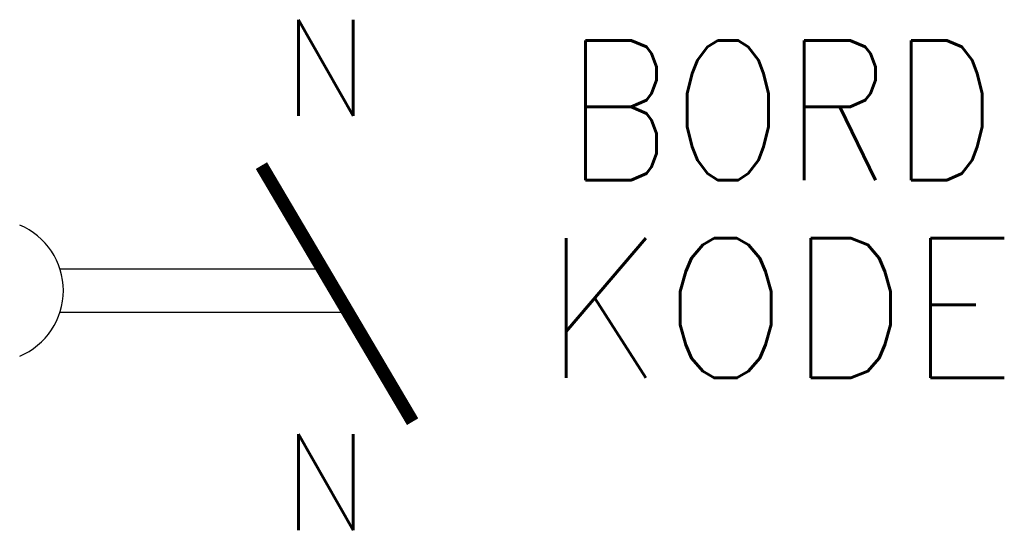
# Model space of a CAD drawing. Extents: x 188.7 to 211.2, y 83.7 to 95.4.
import ezdxf
from ezdxf.enums import TextEntityAlignment as Align

# ---------------------------------------------------------------- set-up
doc = ezdxf.new("R2010")
doc.units = 0
doc.header["$LTSCALE"] = 6
doc.linetypes.add('DASHED', pattern=[0])
for name, color, linetype in [('1', 7, 'CONTINUOUS'), ('10', 1, 'DASHED'), ('11', 3, 'DASHED'), ('12', 2, 'DASHED')]:
    doc.layers.add(name, color=color, linetype=linetype)
doc.styles.get("Standard").update_dxf_attribs({"font": 'simplex', "width": 0.85})

msp = doc.modelspace()

# ---------------------------------------------------------------- linework, layer by layer
at = {"layer": '1', "color": 0}
for p, q in [((189.593, 89.697), (195.651, 89.697)), ((196.229, 88.697), (189.593, 88.697))]:
    msp.add_line(p, q, dxfattribs=at)
at = {"layer": '1', "color": 0, "const_width": 0.3}
msp.add_lwpolyline([(197.672, 86.197), (194.209, 92.058)], dxfattribs=at)
at = {"layer": '1', "color": 0}
msp.add_arc((188.047, 89.197), 1.625, 292.6199, 67.3801, dxfattribs=at)

# ---------------------------------------------------------------- texts
at = {"layer": '10', "color": 0, "width": 0.95}
for p in [(196.672, 93.197), (196.672, 83.711)]:
    msp.add_attdef('N', text='', height=2.2, dxfattribs=at).set_placement(p, align=Align.RIGHT)
at = {"layer": '11', "color": 0, "width": 0.85}
msp.add_attdef('BORD', (201.163, 91.725), '', height=3.2, dxfattribs=at)
at = {"layer": '12', "color": 0, "width": 0.95}
msp.add_attdef('KODE', (200.672, 87.197), '-K', height=3.2, dxfattribs=at)

doc.saveas('drawing.dxf')
